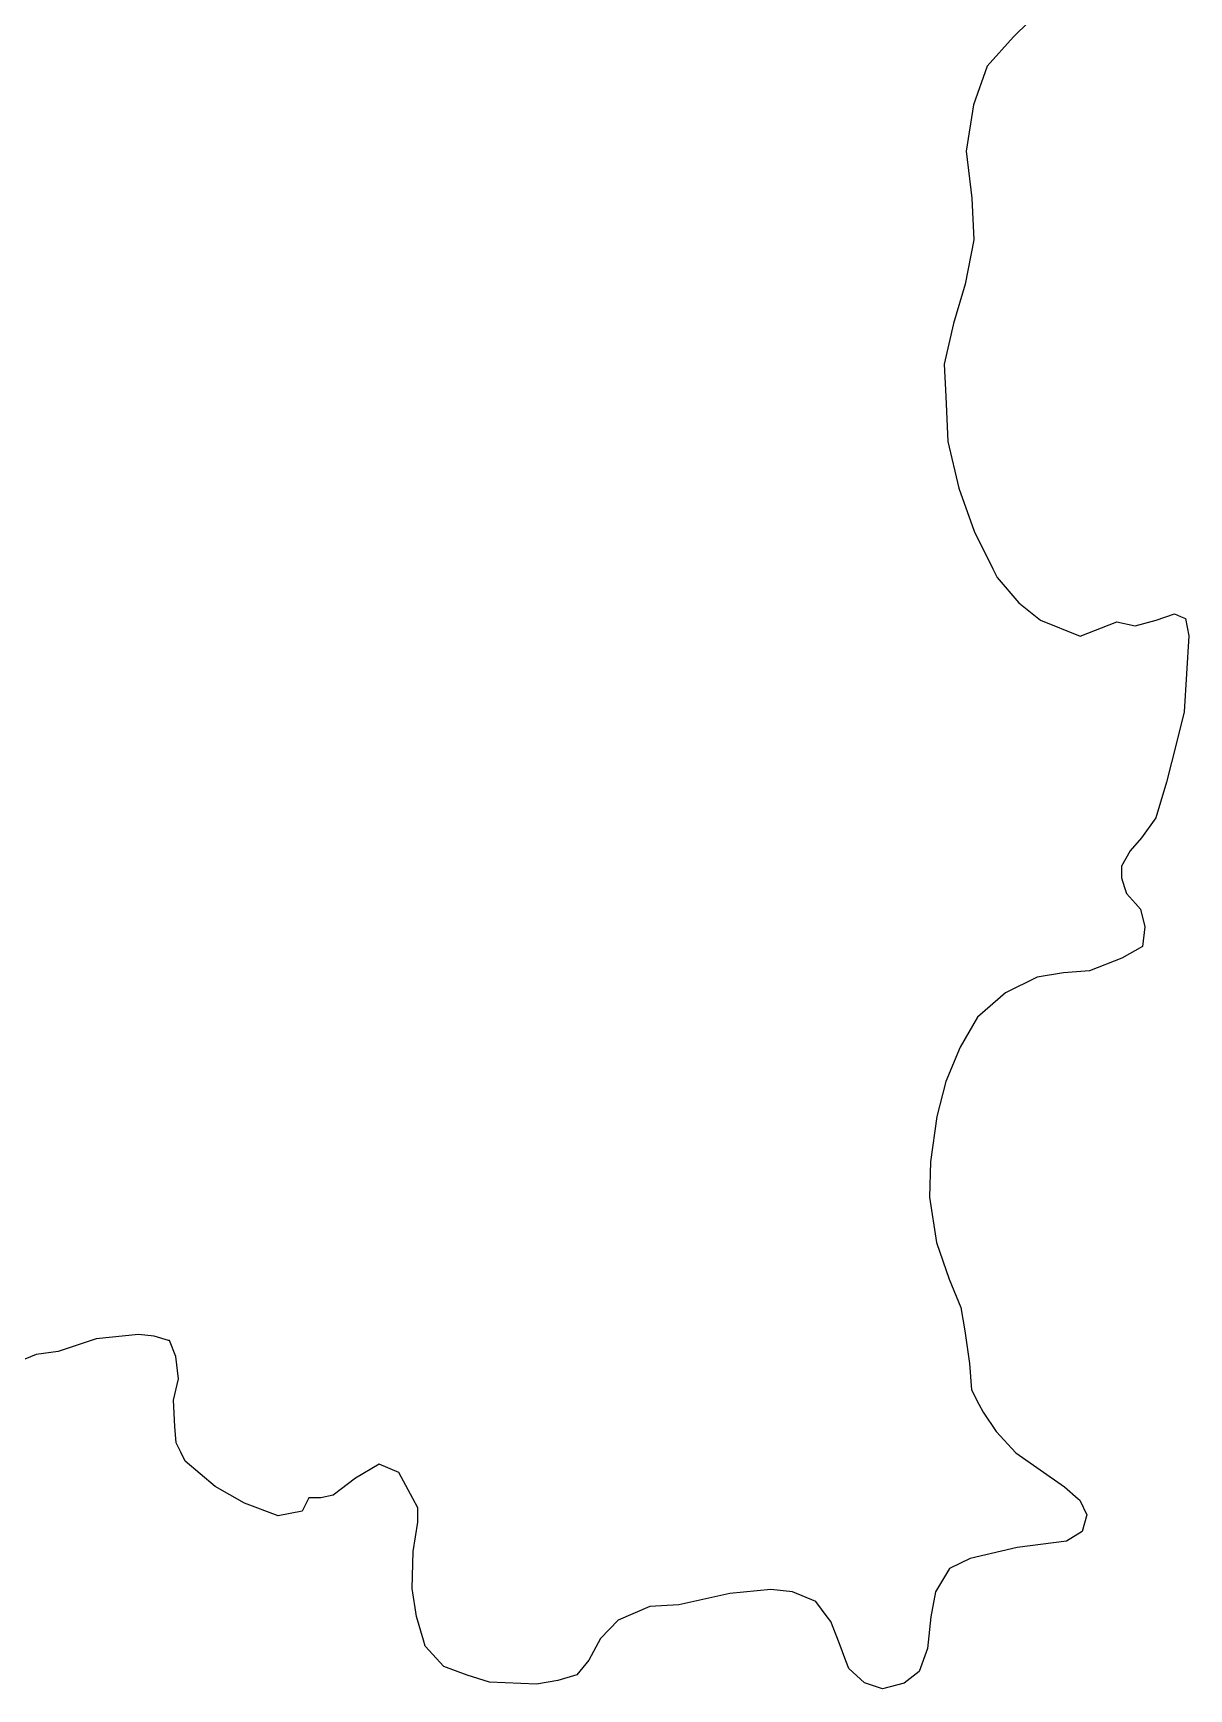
# Model space of a CAD drawing. Header units: metres. Extents: x 3 to 1005126, y 39 to 4383651.
# Drawn here: x 492204 to 492672, y 4355879 to 4356549 of the extents above; entities that cross this region are included whole.
import ezdxf

# ---------------------------------------------------------------- set-up
doc = ezdxf.new("R2010")
doc.units = ezdxf.units.M
doc.header["$MEASUREMENT"] = 0
doc.layers.add('TM_Llucmajor', color=7, linetype='Continuous')

msp = doc.modelspace()

# ---------------------------------------------------------------- linework, layer by layer
at = {"layer": 'TM_Llucmajor', "linetype": 'Continuous', "flags": 128}
msp.add_lwpolyline([(492613.08, 4356559.86), (492600.62, 4356547.64), (492589.84, 4356535.72), (492584.35, 4356520.14), (492581.37, 4356501.39), (492583.75, 4356482.37), (492584.53, 4356465.53), (492581.05, 4356447.57), (492576.26, 4356431.6), (492572.56, 4356415.14), (492573.13, 4356402.08), (492574.01, 4356383.85), (492578.38, 4356365.04), (492584.64, 4356347.63), (492592.22, 4356332.38), (492593.98, 4356328.84), (492602.78, 4356318.62), (492611.46, 4356311.59), (492627.6, 4356305.09), (492642.32, 4356310.87), (492649.74, 4356309.29), (492658.28, 4356311.53), (492665.72, 4356314.06), (492668.2, 4356313.06), (492670.1, 4356312.29), (492671.53, 4356305.22), (492669.6, 4356274.51), (492666.48, 4356261.84), (492662.49, 4356245.97), (492658.09, 4356231.5), (492652.36, 4356223.49), (492647.82, 4356218.19), (492644.27, 4356211.99), (492644.3, 4356207.21), (492645.47, 4356203.39), (492646.22, 4356200.94), (492649.9, 4356196.91), (492652.01, 4356194.59), (492653.64, 4356187.42), (492652.79, 4356179.54), (492644.46, 4356174.72), (492631.37, 4356169.57), (492620.73, 4356168.82), (492610.11, 4356167.07), (492597.32, 4356160.72), (492586.03, 4356150.9), (492579.04, 4356138.8), (492573.24, 4356124.82), (492569.54, 4356110.65), (492566.95, 4356092.3), (492566.52, 4356078.04), (492569.4, 4356059.62), (492574.55, 4356044.89), (492579.28, 4356033.36), (492580.92, 4356023.9), (492582.77, 4356010.65), (492583.52, 4355999.99), (492586.59, 4355994.29), (492588.34, 4355991.05), (492593.55, 4355983.2), (492601.44, 4355974.57), (492621.2, 4355960.81), (492626.77, 4355955.91), (492627.39, 4355955.36), (492630.3, 4355949.5), (492628.35, 4355942.71), (492622, 4355938.79), (492602.04, 4355936.3), (492582.98, 4355931.72), (492574.65, 4355927.69), (492569.03, 4355918.29), (492567.09, 4355908.21), (492565.76, 4355895.35), (492562.33, 4355886.06), (492556.29, 4355881.35), (492547.56, 4355879.01), (492540.29, 4355881.47), (492533.9, 4355887.21), (492532.73, 4355890.32), (492529.97, 4355897.66), (492526.64, 4355906.31), (492525.21, 4355908.2), (492520.54, 4355914.36), (492511.08, 4355918.29), (492502.32, 4355919.25), (492485.83, 4355917.67), (492465.08, 4355912.98), (492453.35, 4355912.32), (492440.56, 4355906.87), (492433.44, 4355899.46), (492428.71, 4355890.57), (492423.87, 4355884.76), (492416.13, 4355882.43), (492407.49, 4355880.89), (492388.5, 4355881.79), (492379.44, 4355884.63), (492370.08, 4355888.08), (492362.48, 4355896.31), (492361.75, 4355898.78), (492358.94, 4355908.25), (492357.19, 4355919.7), (492357.61, 4355934.66), (492359.54, 4355946.43), (492359.51, 4355952.31), (492357.53, 4355956.02), (492351.89, 4355966.62), (492343.82, 4355969.97), (492334.3, 4355964.34), (492325.29, 4355957.41), (492320.23, 4355956.29), (492315.36, 4355956.27), (492312.7, 4355950.97), (492302.97, 4355949.03), (492289.42, 4355954.24), (492277.56, 4355960.86), (492265.38, 4355971.16), (492263.63, 4355974.78), (492261.77, 4355978.62), (492261.23, 4355985.19), (492260.68, 4355995.86), (492262.63, 4356004.54), (492261.59, 4356013.5), (492258.97, 4356019.97), (492258.62, 4356020.07), (492252.8, 4356021.73), (492246.53, 4356022.39), (492229.34, 4356020.71), (492213.96, 4356015.55), (492205.12, 4356014.31), (492198.18, 4356011.58)], dxfattribs=at)

doc.saveas('drawing.dxf')
